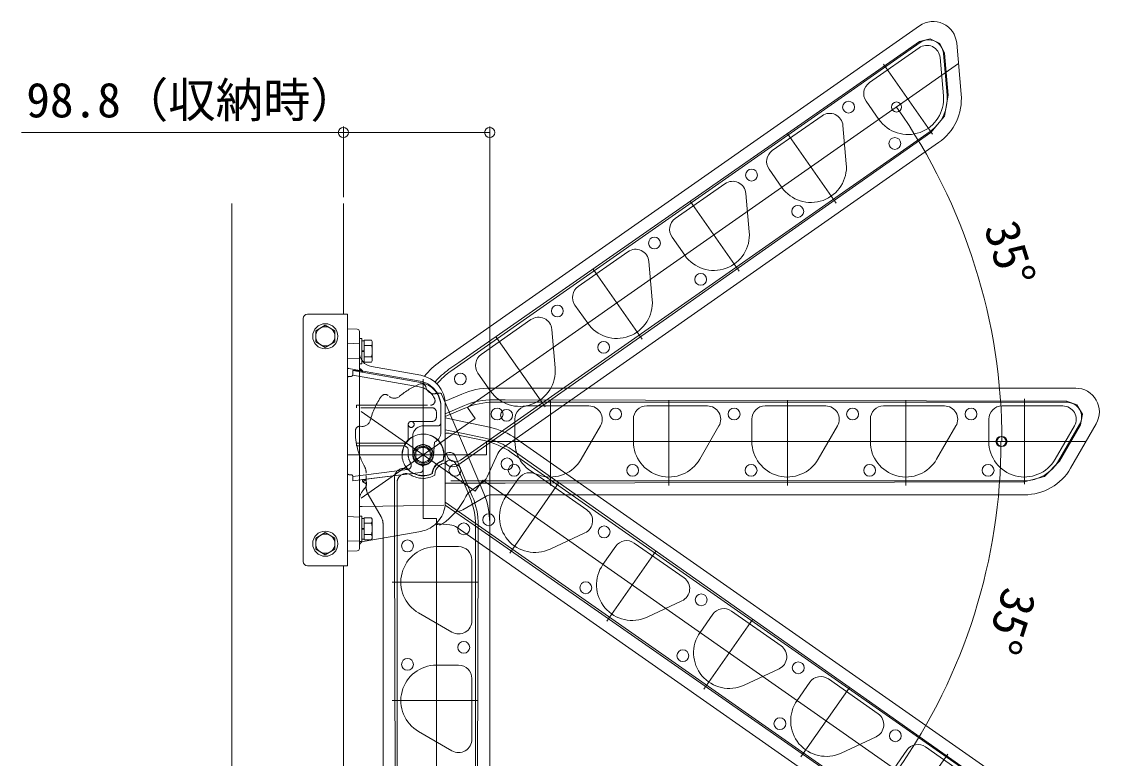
# Model space of a CAD drawing. Units: millimetres, scale not verified. Extents: x -1681 to -294, y -1188 to 1055.
# Drawn here: x -567.4 to -385.5, y 560.6 to 685 of the extents above; entities that cross this region are included whole.
import ezdxf
from ezdxf.enums import TextEntityAlignment as Align

# ---------------------------------------------------------------- set-up
doc = ezdxf.new("R2010")
doc.units = ezdxf.units.MM
doc.header["$LTSCALE"] = 4
doc.linetypes.add('DASHED1', pattern=[1.8, 1.2, -0.6])
doc.linetypes.add('DASHED3', pattern=[4, 3, -1])
for name, color, linetype, lineweight in [('0-4_YKK_12', 2, 'Continuous', 9), ('0-5_YKK_13', 4, 'Continuous', 9), ('0-6_YKK_D', 6, 'Continuous', 9)]:
    doc.layers.add(name, color=color, linetype=linetype, lineweight=lineweight)
doc.styles.add('ＭＳ ゴシック', font='')
doc.styles.get('ＭＳ ゴシック').set_extended_font_data('MS Gothic')

msp = doc.modelspace()

# ---------------------------------------------------------------- linework, layer by layer
at = {"layer": '0-4_YKK_12'}
for p, q in [((-409.297, 677.857), (-492.179, 619.823)), ((-413.666, 665.978), (-421.925, 677.774)), ((-429.929, 654.316), (-438.189, 666.111)), ((-446.313, 642.844), (-454.572, 654.64)), ((-462.696, 631.372), (-470.955, 643.168)), ((-479.078, 619.901), (-487.338, 631.697)), ((-478.173, 606.629), (-478.173, 621.029)), ((-458.173, 606.629), (-458.173, 621.029)), ((-438.173, 606.629), (-438.173, 621.029)), ((-418.173, 606.629), (-418.173, 621.029)), ((-398.161, 606.854), (-398.161, 621.254)), ((-490.888, 605.678), (-510.117, 619.142)), ((-492.179, 619.823), (-490.888, 617.98)), ((-490.888, 617.98), (-510.117, 604.516)), ((-488.949, 614.079), (-488.949, 611.829)), ((-387.769, 614.079), (-488.949, 614.079)), ((-488.949, 611.829), (-512.423, 611.829)), ((-489.598, 607.521), (-490.888, 605.678)), ((-406.716, 549.486), (-489.598, 607.521)), ((-485.044, 595.237), (-476.784, 607.033)), ((-468.661, 583.766), (-460.401, 595.562)), ((-452.278, 572.294), (-444.018, 584.09)), ((-435.895, 560.822), (-427.635, 572.618)), ((-419.373, 549.528), (-411.113, 561.324))]:
    msp.add_line(p, q, dxfattribs=at)
at = {"layer": '0-5_YKK_13'}
for p, q in [((-496.772, 627.593), (-415.878, 684.236)), ((-415.757, 681.421), (-494.972, 625.955)), ((-415.867, 681.578), (-493.646, 627.411)), ((-424.333, 674.654), (-415.94, 680.53)), ((-415.867, 681.578), (-415.757, 681.421)), ((-409.627, 681.306), (-409.599, 681.308)), ((-409.599, 681.308), (-408.844, 672.681)), ((-412.408, 678.883), (-411.842, 672.413)), ((-411.833, 679.592), (-411.648, 679.608)), ((-411.217, 672.546), (-411.833, 679.592)), ((-411.023, 672.563), (-411.648, 679.608)), ((-422.734, 668.448), (-424.885, 671.52)), ((-411.023, 672.563), (-411.217, 672.546)), ((-440.716, 663.182), (-432.323, 669.059)), ((-493.344, 610.92), (-414.069, 666.428)), ((-485.55, 615.849), (-413.949, 666.256)), ((-428.791, 667.412), (-428.225, 660.941)), ((-414.069, 666.428), (-413.949, 666.256)), ((-412.648, 664.524), (-486.192, 613.028)), ((-412.666, 664.549), (-412.648, 664.524)), ((-439.117, 656.977), (-441.268, 660.049)), ((-457.099, 651.711), (-448.707, 657.587)), ((-445.175, 655.94), (-444.608, 649.47)), ((-531.923, 654.246), (-531.923, 494.246)), ((-513.123, 654.246), (-513.123, 635.579)), ((-455.501, 645.505), (-457.651, 648.577)), ((-473.482, 640.239), (-465.09, 646.116)), ((-461.558, 644.469), (-460.991, 637.998)), ((-471.884, 634.034), (-474.034, 637.106)), ((-512.423, 635.579), (-519.173, 635.579)), ((-512.423, 635.579), (-512.423, 593.079)), ((-519.923, 634.829), (-519.923, 593.829)), ((-516.173, 633.705), (-517.798, 632.767)), ((-514.548, 632.767), (-516.173, 633.705)), ((-489.865, 628.768), (-481.473, 634.644)), ((-517.798, 632.767), (-517.798, 630.89)), ((-514.548, 630.89), (-514.548, 632.767)), ((-510.785, 633.021), (-512.423, 633.079)), ((-512.423, 633.079), (-512.423, 631.829)), ((-512.423, 596.828), (-512.423, 631.829)), ((-510.423, 631.772), (-510.423, 632.647)), ((-510.423, 628.689), (-510.423, 631.772)), ((-510.423, 631.454), (-510.023, 631.454)), ((-510.423, 627.204), (-510.423, 631.454)), ((-510.023, 631.454), (-510.023, 627.204)), ((-477.941, 632.997), (-477.374, 626.527)), ((-517.798, 630.89), (-516.173, 629.952)), ((-516.173, 629.952), (-514.548, 630.89)), ((-510.023, 631.091), (-509.623, 631.091)), ((-509.623, 631.205), (-509.623, 627.452)), ((-509.623, 631.205), (-508.393, 631.205)), ((-509.623, 630.329), (-509.623, 628.329)), ((-509.623, 630.267), (-508.393, 630.267)), ((-508.248, 630.954), (-508.393, 631.205)), ((-508.248, 630.954), (-508.248, 627.704)), ((-510.423, 628.689), (-510.423, 627.78)), ((-510.423, 597.276), (-510.423, 627.78)), ((-509.623, 629.391), (-510.023, 629.391)), ((-509.623, 629.266), (-510.023, 629.266)), ((-509.623, 628.391), (-508.393, 628.391)), ((-508.248, 627.704), (-508.393, 627.452)), ((-510.023, 627.204), (-510.423, 627.204)), ((-509.623, 627.566), (-510.023, 627.566)), ((-509.623, 627.452), (-508.393, 627.452)), ((-500.055, 625.25), (-508.357, 626.714)), ((-493.646, 627.411), (-495.293, 626.258)), ((-499.673, 601.105), (-499.673, 624.579)), ((-488.267, 622.562), (-490.417, 625.634)), ((-488.255, 623.079), (-389.501, 623.079)), ((-389.501, 623.079), (-389.501, 623.05)), ((-495.955, 620.89), (-493.139, 622.085)), ((-490.612, 608.111), (-495.933, 620.647)), ((-485.798, 621.136), (-487.809, 621.136)), ((-391.017, 620.704), (-487.72, 620.704)), ((-391.017, 620.895), (-485.798, 621.136)), ((-391.017, 620.895), (-391.017, 620.704)), ((-495.923, 603.831), (-495.923, 620.327)), ((-492.693, 620.142), (-495.923, 618.771)), ((-492.604, 619.71), (-495.923, 618.301)), ((-481.923, 620.079), (-471.678, 620.079)), ((-461.923, 620.079), (-451.678, 620.079)), ((-441.923, 620.079), (-431.678, 620.079)), ((-421.923, 620.079), (-411.678, 620.079)), ((-401.923, 620.079), (-391.678, 620.079)), ((-495.923, 618.074), (-491.43, 617.118)), ((-491.43, 617.118), (-488.438, 616.482)), ((-484.173, 614.079), (-484.173, 617.829)), ((-464.173, 614.079), (-464.173, 617.829)), ((-444.173, 614.079), (-444.173, 617.829)), ((-424.173, 614.079), (-424.173, 617.829)), ((-404.173, 614.079), (-404.173, 617.829)), ((-392.388, 610.829), (-388.852, 616.954)), ((-392.22, 610.732), (-388.691, 616.861)), ((-386.037, 617.079), (-390.367, 609.579)), ((-388.852, 616.954), (-388.691, 616.861)), ((-492.619, 615.365), (-495.923, 616.067)), ((-492.889, 614.98), (-495.27, 615.486)), ((-493.794, 610.076), (-485.55, 615.849)), ((-489.362, 614.23), (-492.889, 614.98)), ((-489.187, 614.635), (-492.619, 615.365)), ((-469.729, 616.704), (-472.977, 611.079)), ((-449.729, 616.704), (-452.977, 611.079)), ((-429.729, 616.704), (-432.977, 611.079)), ((-409.729, 616.704), (-412.977, 611.079)), ((-389.729, 616.704), (-392.977, 611.079)), ((-483.867, 614.495), (-402.973, 557.852)), ((-492.73, 608.079), (-494.244, 611.643)), ((-488.866, 608.085), (-487.024, 612.037)), ((-405.576, 556.776), (-484.791, 612.243)), ((-482.969, 611.494), (-484.616, 612.648)), ((-405.467, 556.933), (-482.969, 611.494)), ((-493.2, 608.079), (-494.151, 610.32)), ((-392.22, 610.732), (-392.388, 610.829)), ((-490.612, 608.111), (-489.417, 605.295)), ((-485.686, 604.781), (-483.535, 607.853)), ((-480.401, 608.406), (-472.009, 602.529)), ((-495.863, 607.021), (-485.798, 607.021)), ((-495.01, 607.454), (-398.234, 607.454)), ((-485.798, 607.021), (-398.234, 607.244)), ((-398.234, 607.454), (-398.234, 607.244)), ((-492.968, 602.564), (-489.192, 604.744)), ((-398.161, 605.079), (-487.942, 605.079)), ((-495.946, 603.351), (-491.064, 599.932)), ((-495.923, 603.862), (-419.088, 550.062)), ((-497.423, 601.105), (-499.673, 601.105)), ((-497.423, 499.925), (-497.423, 601.105)), ((-488.423, 600.411), (-488.423, 501.657)), ((-516.173, 598.705), (-517.798, 597.767)), ((-514.548, 597.767), (-516.173, 598.705)), ((-509.803, 597.188), (-500.055, 598.907)), ((-497.576, 600.117), (-497.642, 600.058)), ((-497.385, 600.297), (-497.576, 600.117)), ((-497.471, 600.216), (-495.151, 600.013)), ((-420.391, 548.075), (-493.935, 599.571)), ((-491.064, 599.932), (-419.208, 549.89)), ((-490.798, 503.173), (-490.798, 599.876)), ((-490.366, 597.954), (-490.366, 599.965)), ((-472.348, 598.647), (-478.235, 595.902)), ((-517.798, 597.767), (-517.798, 595.89)), ((-514.548, 595.89), (-514.548, 597.767)), ((-512.423, 596.828), (-512.423, 595.579)), ((-510.423, 597.276), (-510.423, 596.851)), ((-510.423, 596.851), (-510.423, 596.68)), ((-506.423, 510.317), (-506.423, 597.784)), ((-504.48, 598.127), (-504.48, 597.954)), ((-504.48, 597.954), (-504.258, 510.389)), ((-504.048, 598.203), (-504.048, 510.389)), ((-490.607, 503.173), (-490.366, 597.954)), ((-464.018, 596.934), (-455.625, 591.058)), ((-517.798, 595.89), (-516.173, 594.953)), ((-516.173, 594.953), (-514.548, 595.89)), ((-512.423, 595.579), (-510.785, 595.636)), ((-510.423, 596.011), (-510.423, 596.68)), ((-497.423, 596.329), (-493.673, 596.329)), ((-469.302, 593.31), (-467.151, 596.382)), ((-491.423, 594.079), (-491.423, 583.833)), ((-512.423, 593.079), (-519.173, 593.079)), ((-513.123, 593.079), (-513.123, 494.246)), ((-504.873, 590.329), (-490.473, 590.329)), ((-455.965, 587.175), (-461.852, 584.431)), ((-494.798, 581.885), (-500.423, 585.133)), ((-452.919, 581.838), (-450.769, 584.91)), ((-447.635, 585.463), (-439.243, 579.586)), ((-497.423, 576.329), (-493.673, 576.329)), ((-439.582, 575.704), (-445.469, 572.959)), ((-491.423, 574.079), (-491.423, 563.834)), ((-436.536, 570.367), (-434.386, 573.439)), ((-436.536, 570.367), (-434.386, 573.439)), ((-431.252, 573.991), (-422.86, 568.115)), ((-504.873, 570.329), (-490.473, 570.329)), ((-494.798, 561.885), (-500.423, 565.133)), ((-423.199, 564.233), (-429.086, 561.488)), ((-414.869, 562.52), (-406.476, 556.643)), ((-420.153, 558.895), (-418.002, 561.967))]:
    msp.add_line(p, q, dxfattribs=at)
at = {"layer": '0-5_YKK_13', "linetype": 'DASHED3'}
for p, q in [((-512.423, 630.649), (-510.423, 630.579)), ((-510.423, 628.079), (-512.422, 628.009)), ((-512.216, 626.38), (-510.423, 626.063)), ((-511.548, 626.079), (-510.373, 626.079)), ((-511.548, 626.049), (-511.548, 626.079)), ((-511.548, 626.049), (-500.082, 624.028)), ((-511.548, 625.542), (-511.548, 626.049)), ((-510.423, 626.063), (-500.185, 624.258)), ((-510.373, 626.254), (-510.373, 626.329)), ((-510.373, 626.329), (-510.248, 626.329)), ((-510.373, 626.079), (-510.373, 626.254)), ((-510.279, 626.254), (-510.373, 626.254)), ((-510.248, 626.329), (-510.279, 626.254)), ((-509.948, 625.923), (-510.279, 626.254)), ((-510.248, 626.329), (-509.895, 625.976)), ((-509.895, 625.976), (-509.948, 625.923)), ((-509.948, 625.854), (-509.948, 625.923)), ((-509.873, 625.923), (-509.948, 625.923)), ((-509.873, 625.923), (-509.873, 625.854)), ((-512.423, 608.726), (-512.423, 624.807)), ((-512.182, 625.057), (-511.789, 625.07)), ((-511.548, 625.542), (-511.548, 625.288)), ((-500.315, 623.307), (-511.548, 625.288)), ((-510.438, 625.854), (-509.948, 625.854)), ((-509.948, 625.779), (-510.013, 625.779)), ((-509.948, 625.779), (-509.948, 625.854)), ((-509.873, 625.854), (-509.948, 625.854)), ((-496.54, 622.077), (-495.933, 620.647)), ((-510.923, 620.204), (-498.399, 620.204)), ((-510.923, 620.204), (-510.923, 619.766)), ((-498.173, 619.766), (-510.923, 619.766)), ((-497.423, 618.204), (-497.423, 619.016)), ((-496.673, 620.073), (-496.673, 615.579)), ((-496.673, 619.965), (-496.673, 617.204)), ((-512.423, 616.829), (-512.423, 616.81)), ((-502.173, 614.516), (-502.173, 616.954)), ((-501.673, 617.454), (-498.173, 617.454)), ((-510.268, 616.646), (-510.032, 616.625)), ((-497.173, 616.704), (-499.673, 616.704)), ((-510.923, 613.766), (-502.923, 613.766)), ((-510.923, 613.766), (-510.923, 613.329)), ((-502.923, 613.329), (-510.923, 613.329)), ((-501.423, 614.954), (-501.423, 611.829)), ((-497.729, 613.972), (-497.929, 611.676)), ((-502.173, 611.829), (-502.173, 612.579)), ((-499.673, 609.844), (-499.673, 609.337)), ((-499.673, 609.635), (-499.673, 609.337)), ((-511.789, 608.462), (-512.182, 608.476)), ((-511.548, 608.192), (-502.314, 609.326)), ((-500.112, 608.84), (-511.548, 607.436)), ((-511.548, 608.212), (-511.548, 608.192)), ((-511.548, 608.192), (-511.548, 607.94)), ((-511.548, 607.436), (-511.548, 607.94)), ((-509.504, 607.687), (-509.752, 607.657)), ((-509.383, 607.702), (-508.901, 607.761)), ((-509.272, 607.287), (-509.383, 607.702)), ((-500.112, 608.84), (-508.901, 607.761)), ((-504.48, 608.018), (-504.48, 598.127)), ((-509.873, 607.642), (-509.752, 607.657)), ((-509.873, 607.351), (-509.873, 607.642)), ((-509.838, 605.802), (-509.492, 606.215)), ((-509.823, 607.404), (-509.823, 607.648)), ((-509.648, 607.404), (-509.823, 607.404)), ((-509.292, 606.943), (-509.81, 607.243)), ((-509.523, 607.632), (-509.523, 607.529)), ((-504.048, 607.166), (-504.048, 598.203)), ((-508.938, 605.124), (-506.758, 601.348)), ((-509.94, 603.077), (-502.994, 603.202)), ((-502.994, 603.202), (-496.192, 603.319)), ((-512.423, 601.399), (-510.423, 601.329)), ((-510.023, 601.454), (-510.423, 601.454)), ((-510.423, 601.454), (-510.423, 597.204)), ((-510.023, 597.204), (-510.023, 601.454)), ((-509.623, 601.091), (-510.023, 601.091)), ((-509.623, 597.452), (-509.623, 601.205)), ((-509.623, 601.205), (-508.393, 601.205)), ((-508.248, 600.954), (-508.393, 601.205)), ((-508.248, 597.704), (-508.248, 600.954)), ((-509.623, 599.391), (-510.023, 599.391)), ((-509.623, 599.266), (-510.023, 599.266)), ((-509.623, 598.329), (-509.623, 600.329)), ((-509.623, 600.267), (-508.393, 600.267)), ((-506.423, 597.784), (-506.423, 600.098)), ((-510.423, 597.329), (-512.423, 597.259)), ((-510.423, 597.204), (-510.023, 597.204)), ((-510.023, 597.566), (-509.623, 597.566)), ((-509.623, 598.391), (-508.393, 598.391)), ((-509.623, 597.452), (-508.393, 597.452)), ((-508.248, 597.704), (-508.393, 597.452))]:
    msp.add_line(p, q, dxfattribs=at)
at = {"layer": '0-5_YKK_13', "linetype": 'DASHED1'}
for p, q in [((-499.915, 623.795), (-499.915, 623.835)), ((-499.199, 623.308), (-499.133, 623.096)), ((-509.94, 603.077), (-510.423, 603.077))]:
    msp.add_line(p, q, dxfattribs=at)
at = {"layer": '0-5_YKK_13', "color": 7}
for p, q in [((-509.273, 606.374), (-509.273, 608.343)), ((-491.792, 604.76), (-493.2, 608.079)), ((-491.359, 604.849), (-492.73, 608.079)), ((-489.698, 607.094), (-491.632, 605.74))]:
    msp.add_line(p, q, dxfattribs=at)
at = {"layer": '0-5_YKK_13'}
for points in [[(-415.867, 681.578), (-414.091, 682.05), (-412.426, 681.273), (-411.648, 679.608)], [(-411.023, 672.563), (-411.642, 669.018), (-413.949, 666.256)], [(-391.017, 620.895), (-389.291, 620.263), (-388.373, 618.671), (-388.691, 616.861)], [(-392.22, 610.732), (-394.76, 608.183), (-398.234, 607.244)]]:
    msp.add_lwpolyline(points, dxfattribs=at)
for centre, radius in [((-427.845, 670.516), 1), ((-420.041, 664.383), 1), ((-444.228, 659.045), 1), ((-436.424, 652.912), 1), ((-460.611, 647.573), 1), ((-452.807, 641.44), 1), ((-476.994, 636.102), 1), ((-516.173, 631.829), 2.125), ((-516.173, 631.829), 1.625), ((-469.19, 629.969), 1), ((-493.377, 624.63), 1), ((-487.173, 618.704), 1), ((-485.573, 618.497), 1), ((-467.173, 618.704), 1), ((-447.173, 618.704), 1), ((-427.173, 618.704), 1), ((-407.173, 618.704), 1), ((-494.298, 609.204), 1), ((-485.49, 610.291), 1), ((-484.298, 609.204), 1), ((-464.298, 609.204), 1), ((-444.298, 609.204), 1), ((-424.298, 609.204), 1), ((-404.298, 609.204), 1), ((-488.584, 600.86), 1), ((-516.173, 596.829), 2.125), ((-492.798, 599.329), 1), ((-469.107, 598.819), 1), ((-516.173, 596.829), 1.625), ((-502.298, 596.454), 1), ((-472.201, 589.388), 1), ((-452.724, 587.348), 1), ((-492.798, 579.329), 1), ((-455.818, 577.917), 1), ((-502.298, 576.454), 1), ((-436.341, 575.876), 1), ((-439.435, 566.445), 1), ((-419.958, 564.405), 1)]:
    msp.add_circle(centre, radius, dxfattribs=at)
at = {"layer": '0-5_YKK_13', "linetype": 'DASHED3'}
for centre, radius in [((-501.673, 616.954), 0.5), ((-499.673, 611.829), 1.725), ((-499.673, 611.829), 1.673), ((-499.673, 611.829), 1.431), ((-499.673, 611.829), 1.25)]:
    msp.add_circle(centre, radius, dxfattribs=at)
at = {"layer": '0-5_YKK_13'}
for centre, radius, start, end in [((-413.584, 680.96), 4, 5, 125), ((-414.65, 678.687), 2.25, 5, 125), ((-414.323, 679.374), 2.5, 5, 125), ((-423.042, 672.811), 2.25, 125, 214.99998), ((-417.82, 671.89), 6, 214.99998, 5), ((-417.941, 671.957), 6.75, 305, 5), ((-417.81, 671.896), 9, 305, 5), ((-431.033, 667.215), 2.25, 5, 125), ((-439.425, 661.339), 2.25, 125, 214.99998), ((-434.203, 660.418), 6, 214.99998, 5), ((-447.416, 655.744), 2.25, 5, 125), ((-455.808, 649.868), 2.25, 125, 214.99998), ((-450.586, 648.947), 6, 214.99998, 5), ((-463.799, 644.273), 2.25, 5, 125), ((-472.191, 638.396), 2.25, 125, 214.99998), ((-466.969, 637.475), 6, 214.99998, 5), ((-519.173, 634.829), 0.75, 90, 180), ((-480.182, 632.801), 2.25, 5, 125), ((-510.798, 632.647), 0.375, 0, 88), ((-509.079, 630.736), 0.831, 325.61574, 34.38425), ((-511.353, 629.329), 3.105, 342.41203, 17.58795), ((-507.923, 629.177), 2.5, 180, 260), ((-509.079, 627.921), 0.831, 325.61574, 34.38425), ((-488.574, 626.925), 2.25, 125, 214.99998), ((-489.603, 617.354), 12.5, 125, 141.73892), ((-488.123, 616.019), 12.5, 125, 139.67003), ((-487.802, 615.715), 12.5, 125, 139.66924), ((-483.352, 626.004), 6, 214.99998, 5), ((-500.923, 620.327), 5, 0, 80), ((-488.255, 610.579), 12.5, 90, 113), ((-389.501, 619.079), 4, 330, 90), ((-487.809, 608.636), 12.5, 90, 113), ((-487.72, 608.204), 12.5, 90, 113), ((-391.017, 618.204), 2.5, 330, 90), ((-481.923, 617.829), 2.25, 90, 180), ((-471.678, 617.829), 2.25, 330, 90), ((-461.923, 617.829), 2.25, 90, 180), ((-451.678, 617.829), 2.25, 330, 90), ((-441.923, 617.829), 2.25, 90, 180), ((-431.678, 617.829), 2.25, 330, 90), ((-421.923, 617.829), 2.25, 90, 180), ((-411.678, 617.829), 2.25, 330, 90), ((-401.923, 617.829), 2.25, 90, 180), ((-391.678, 617.829), 2.25, 330, 90), ((-495.478, 614.508), 1, 78, 116.43387), ((-491.037, 604.256), 12.5, 55, 78), ((-491.961, 602.003), 12.5, 55, 78), ((-491.786, 602.408), 12.5, 55, 78), ((-478.173, 614.079), 6, 180, 330), ((-458.173, 614.079), 6, 180, 330), ((-438.173, 614.079), 6, 180, 330), ((-418.173, 614.079), 6, 180, 330), ((-398.173, 614.079), 6, 180, 330), ((-495.164, 611.253), 1, 22.99998, 172.71947), ((-494.205, 612.148), 1.5, 183.3447, 267.52151), ((-484.758, 610.98), 2.5, 125, 155), ((-495.072, 609.929), 1, 22.99998, 149.48645), ((-494.655, 611.305), 1.5, 212.27792, 302.69394), ((-494.205, 612.148), 1.5, 267.52151, 304.99983), ((-398.234, 614.204), 6.75, 270, 330), ((-398.161, 614.079), 9, 270, 330), ((-491.132, 609.142), 2.5, 305, 335), ((-481.691, 606.563), 2.25, 55, 145), ((-503.029, 609.891), 11.75, 303.90701, 334.21162), ((-490.198, 603.692), 2.5, 125, 154.21162), ((-503.298, 599.876), 12.5, 0, 22.99998), ((-502.866, 599.965), 12.5, 0, 22.99998), ((-500.923, 600.411), 12.5, 0, 22.99998), ((-487.942, 602.579), 2.5, 90, 119.99998), ((-480.771, 601.34), 6, 145, 295), ((-500.923, 603.831), 5, 315.03574, 0), ((-494.218, 604.729), 2.5, 270, 300), ((-473.299, 600.686), 2.25, 295, 55), ((-500.923, 603.831), 5, 280, 311.00768), ((-496.892, 600.761), 0.749, 223.26782, 303.9238), ((-495.369, 597.523), 2.5, 55, 85), ((-509.673, 596.449), 0.75, 100, 180), ((-465.308, 595.091), 2.25, 55, 145), ((-510.798, 596.011), 0.375, 272, 0), ((-497.423, 590.329), 6, 90, 239.99998), ((-493.673, 594.079), 2.25, 0, 90), ((-519.173, 593.829), 0.75, 180, 270), ((-464.388, 589.868), 6, 145, 295), ((-456.916, 589.215), 2.25, 295, 55), ((-448.925, 583.62), 2.25, 55, 145), ((-493.673, 583.833), 2.25, 239.99998, 0), ((-448.004, 578.397), 6, 145, 295), ((-440.533, 577.743), 2.25, 295, 55), ((-497.423, 570.329), 6, 90, 239.99998), ((-493.673, 574.079), 2.25, 0, 90), ((-432.542, 572.148), 2.25, 55, 145), ((-431.621, 566.925), 6, 145, 295), ((-424.15, 566.272), 2.25, 295, 55), ((-493.673, 563.834), 2.25, 239.99998, 0), ((-416.159, 560.676), 2.25, 55, 145)]:
    msp.add_arc(centre, radius, start, end, dxfattribs=at)
at = {"layer": '0-5_YKK_13', "linetype": 'DASHED3'}
for centre, radius, start, end in [((-512.173, 626.626), 0.25, 180, 260), ((-509.948, 625.923), 0.075, 0, 45), ((-512.173, 624.807), 0.25, 91.99998, 180), ((-511.798, 625.32), 0.25, 272, 0), ((-509.948, 625.854), 0.075, 270, 0), ((-500.923, 620.073), 4.25, 0, 80), ((-495.93, 612.832), 11.75, 111.2373, 130.90016), ((-500.923, 619.86), 3.5, 23.42648, 80), ((-499.915, 623.085), 0.749, 17.31351, 111.25409), ((-500.798, 619.965), 4.125, 0, 80), ((-497.82, 623.506), 1.375, 197.33029, 277.83327), ((-497.182, 614.797), 11.75, 143.90701, 165.90016), ((-506.071, 621.277), 0.75, 50, 143.90956), ((-504.523, 622.752), 1.375, 230, 310.90016), ((-498.399, 620.954), 0.75, 270, 23.42648), ((-496.032, 610.504), 11.75, 93.68399, 97.83327), ((-496.771, 621.98), 0.25, 22.99998, 93.68399), ((-498.173, 619.016), 0.75, 0, 90), ((-509.912, 617.995), 1.375, 264.99998, 345.90016), ((-498.173, 618.204), 0.75, 270, 0), ((-497.173, 617.204), 0.5, 270, 0), ((-499.335, 615.689), 11.75, 178.90701, 209.21162), ((-510.334, 615.899), 0.749, 84.9832, 178.9238), ((-499.673, 611.829), 3.5, 343.71515, 295.97284), ((-499.673, 614.954), 1.75, 90, 180), ((-499.673, 611.829), 3.545, 343.29736, 68.83), ((-498.423, 615.579), 1.75, 293.37202, 0), ((-499.673, 611.829), 3.545, 124.9444, 296.39061), ((-502.923, 614.516), 0.75, 270, 0), ((-502.923, 612.579), 0.75, 0, 90), ((-499.673, 611.829), 2.5, 180, 212.76323), ((-499.673, 611.829), 1.75, 180, 257.1604), ((-499.673, 611.829), 1.75, 277.18076, 355), ((-511.773, 608.735), 2.5, 0, 29.21162), ((-502.98, 608.018), 1.5, 49.0435, 177.69394), ((-502.406, 610.07), 0.75, 277, 32.76323), ((-500.173, 609.635), 0.5, 0, 77.1604), ((-499.423, 609.844), 0.25, 97.18076, 180), ((-495.673, 608.454), 2.478, 104.97923, 174.70876), ((-495.673, 608.454), 2.432, 104.38216, 175.30582), ((-495.673, 608.454), 2, 97.48863, 181.79666), ((-512.173, 608.726), 0.25, 180, 268), ((-511.798, 608.212), 0.25, 0, 88), ((-502.548, 607.166), 1.5, 142.52151, 179.99983), ((-502.548, 607.166), 1.5, 58.3447, 142.52151), ((-499.673, 611.829), 3.978, 238.3447, 300.20238), ((-500.173, 609.337), 0.5, 277, 0), ((-500.173, 609.337), 0.5, 277, 0), ((-509.748, 607.351), 0.125, 180, 239.99998), ((-509.648, 607.529), 0.125, 270, 0), ((-509.773, 607.632), 0.25, 0, 12.01756), ((-510.373, 606.954), 1.15, 320, 16.8213), ((-509.355, 606.835), 0.125, 353.36234, 60), ((-506.773, 606.374), 2.5, 180, 210), ((-507.923, 604.195), 2.5, 140, 180), ((-509.079, 600.736), 0.831, 325.61574, 34.38425), ((-508.923, 600.098), 2.5, 359.99939, 30), ((-511.353, 599.329), 3.105, 342.41203, 17.58795), ((-509.079, 597.921), 0.831, 325.61574, 34.38425)]:
    msp.add_arc(centre, radius, start, end, dxfattribs=at)
at = {"layer": '0-6_YKK_D'}
for p, q in [((-513.123, 666.225), (-567.443, 666.225)), ((-513.123, 655.329), (-513.123, 667.225)), ((-488.423, 666.225), (-513.123, 666.225)), ((-488.423, 599.611), (-488.423, 667.225))]:
    msp.add_line(p, q, dxfattribs=at)
for centre in [(-419.753, 670.536), (-513.123, 666.225), (-488.423, 666.225), (-402.117, 614.079), (-401.952, 614.079)]:
    msp.add_circle(centre, 0.85, dxfattribs=at)
for centre, radius, start, end in [((-500.382, 614.079), 98.43, 0, 35), ((-498.964, 614.079), 96.846, 325, 0)]:
    msp.add_arc(centre, radius, start, end, dxfattribs=at)

# ---------------------------------------------------------------- texts
at = {"layer": '0-6_YKK_D', "color": 4, "style": 'ＭＳ ゴシック'}
msp.add_text('98.8（収納時）', height=5.865, dxfattribs=at).set_placement((-566.643, 667.025), align=Align.BOTTOM_LEFT)
for rotation, p in [(287.289, (-406.691, 649.651)), (252.5, (-403.233, 590.312))]:
    msp.add_text('35°', height=5.865, rotation=rotation, dxfattribs=at).set_placement(p, align=Align.BOTTOM_LEFT)

doc.saveas('drawing.dxf')
